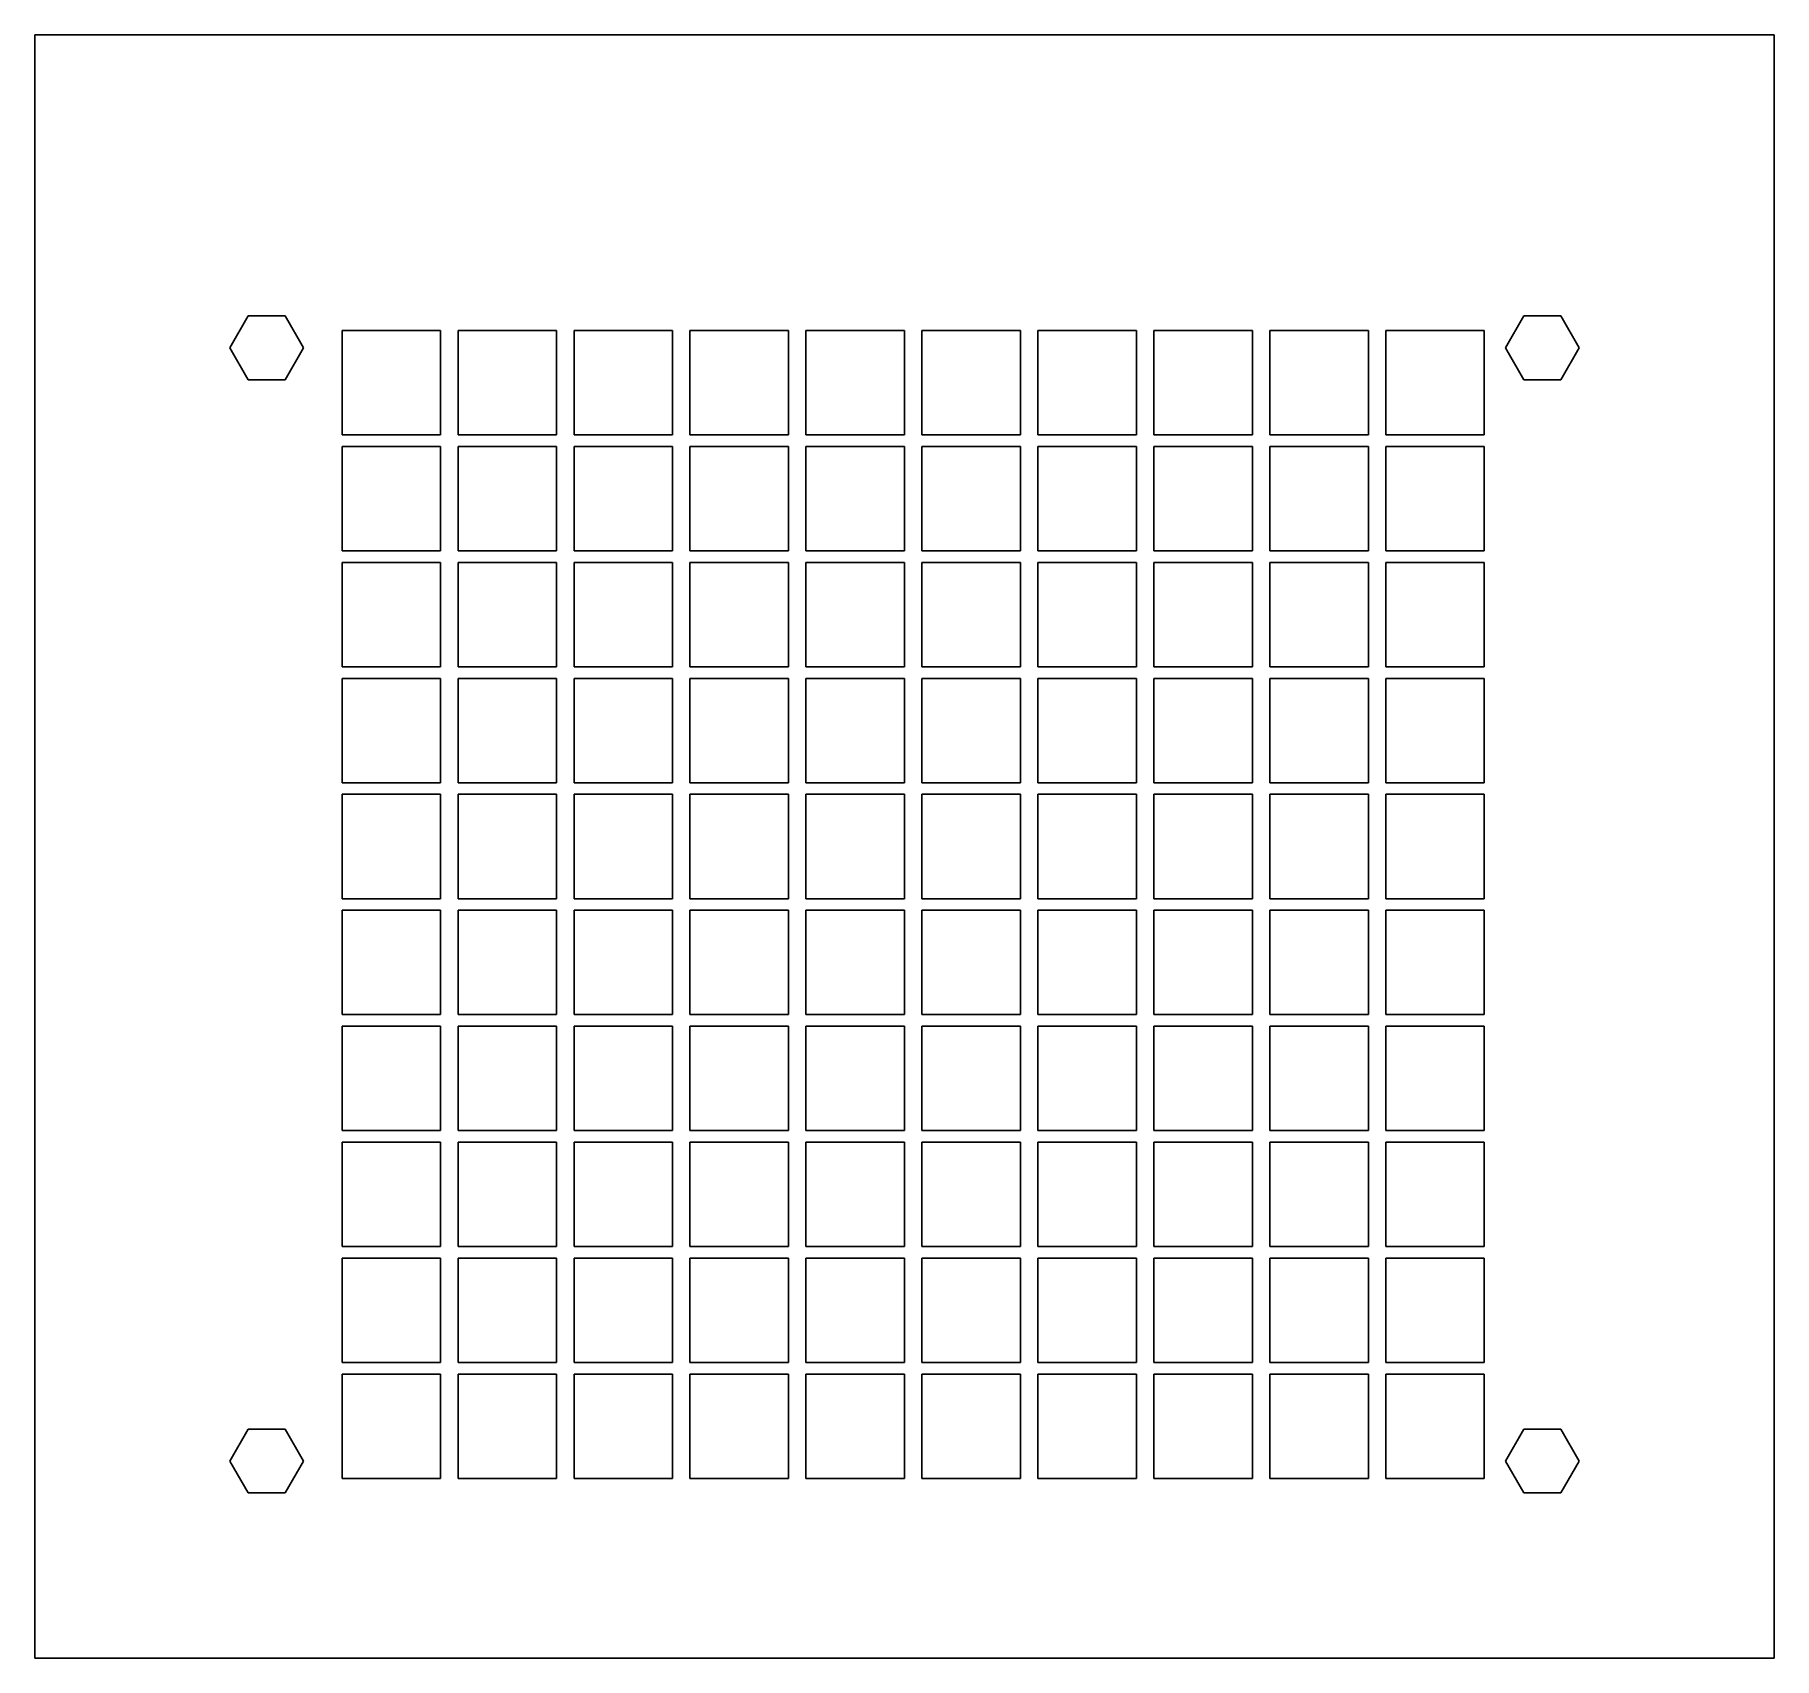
# Model space of a CAD drawing. Header units: millimetres. Extents: x 0 to 150, y -12 to 128.
import ezdxf

# ---------------------------------------------------------------- set-up
doc = ezdxf.new("R2010")
doc.units = ezdxf.units.MM

msp = doc.modelspace()

# ---------------------------------------------------------------- linework, layer by layer
at = {"color": 7, "linetype": 'Continuous', "lineweight": 25}
for p, q in [((0, 128), (150, 128)), ((0, -12), (0, 128)), ((150, 128), (150, -12)), ((18.41, 103.75), (16.82, 101)), ((21.59, 103.75), (18.41, 103.75)), ((23.18, 101), (21.59, 103.75)), ((128.41, 103.75), (126.82, 101)), ((131.59, 103.75), (128.41, 103.75)), ((133.18, 101), (131.59, 103.75)), ((26.5, 102.5), (35, 102.5)), ((26.5, 102.5), (26.5, 93.5)), ((35, 102.5), (35, 93.5)), ((36.5, 102.5), (45, 102.5)), ((36.5, 102.5), (36.5, 93.5)), ((45, 102.5), (45, 93.5)), ((46.5, 102.5), (55, 102.5)), ((46.5, 102.5), (46.5, 93.5)), ((55, 102.5), (55, 93.5)), ((56.5, 102.5), (65, 102.5)), ((56.5, 102.5), (56.5, 93.5)), ((65, 102.5), (65, 93.5)), ((66.5, 102.5), (75, 102.5)), ((66.5, 102.5), (66.5, 93.5)), ((75, 102.5), (75, 93.5)), ((76.5, 102.5), (85, 102.5)), ((76.5, 102.5), (76.5, 93.5)), ((85, 102.5), (85, 93.5)), ((86.5, 102.5), (95, 102.5)), ((86.5, 102.5), (86.5, 93.5)), ((95, 102.5), (95, 93.5)), ((96.5, 102.5), (105, 102.5)), ((96.5, 102.5), (96.5, 93.5)), ((105, 102.5), (105, 93.5)), ((106.5, 102.5), (115, 102.5)), ((106.5, 102.5), (106.5, 93.5)), ((115, 102.5), (115, 93.5)), ((116.5, 102.5), (125, 102.5)), ((116.5, 102.5), (116.5, 93.5)), ((125, 102.5), (125, 93.5)), ((16.82, 101), (18.41, 98.25)), ((21.59, 98.25), (23.18, 101)), ((126.82, 101), (128.41, 98.25)), ((131.59, 98.25), (133.18, 101)), ((18.41, 98.25), (21.59, 98.25)), ((128.41, 98.25), (131.59, 98.25)), ((26.5, 93.5), (35, 93.5)), ((36.5, 93.5), (45, 93.5)), ((46.5, 93.5), (55, 93.5)), ((56.5, 93.5), (65, 93.5)), ((66.5, 93.5), (75, 93.5)), ((76.5, 93.5), (85, 93.5)), ((86.5, 93.5), (95, 93.5)), ((96.5, 93.5), (105, 93.5)), ((106.5, 93.5), (115, 93.5)), ((116.5, 93.5), (125, 93.5)), ((26.5, 92.5), (35, 92.5)), ((26.5, 92.5), (26.5, 83.5)), ((35, 92.5), (35, 83.5)), ((36.5, 92.5), (45, 92.5)), ((36.5, 92.5), (36.5, 83.5)), ((45, 92.5), (45, 83.5)), ((46.5, 92.5), (55, 92.5)), ((46.5, 92.5), (46.5, 83.5)), ((55, 92.5), (55, 83.5)), ((56.5, 92.5), (65, 92.5)), ((56.5, 92.5), (56.5, 83.5)), ((65, 92.5), (65, 83.5)), ((66.5, 92.5), (75, 92.5)), ((66.5, 92.5), (66.5, 83.5)), ((75, 92.5), (75, 83.5)), ((76.5, 92.5), (85, 92.5)), ((76.5, 92.5), (76.5, 83.5)), ((85, 92.5), (85, 83.5)), ((86.5, 92.5), (95, 92.5)), ((86.5, 92.5), (86.5, 83.5)), ((95, 92.5), (95, 83.5)), ((96.5, 92.5), (105, 92.5)), ((96.5, 92.5), (96.5, 83.5)), ((105, 92.5), (105, 83.5)), ((106.5, 92.5), (115, 92.5)), ((106.5, 92.5), (106.5, 83.5)), ((115, 92.5), (115, 83.5)), ((116.5, 92.5), (125, 92.5)), ((116.5, 92.5), (116.5, 83.5)), ((125, 92.5), (125, 83.5)), ((26.5, 83.5), (35, 83.5)), ((26.5, 82.5), (35, 82.5)), ((26.5, 82.5), (26.5, 73.5)), ((35, 82.5), (35, 73.5)), ((36.5, 83.5), (45, 83.5)), ((36.5, 82.5), (45, 82.5)), ((36.5, 82.5), (36.5, 73.5)), ((45, 82.5), (45, 73.5)), ((46.5, 83.5), (55, 83.5)), ((46.5, 82.5), (55, 82.5)), ((46.5, 82.5), (46.5, 73.5)), ((55, 82.5), (55, 73.5)), ((56.5, 83.5), (65, 83.5)), ((56.5, 82.5), (65, 82.5)), ((56.5, 82.5), (56.5, 73.5)), ((65, 82.5), (65, 73.5)), ((66.5, 83.5), (75, 83.5)), ((66.5, 82.5), (75, 82.5)), ((66.5, 82.5), (66.5, 73.5)), ((75, 82.5), (75, 73.5)), ((76.5, 83.5), (85, 83.5)), ((76.5, 82.5), (85, 82.5)), ((76.5, 82.5), (76.5, 73.5)), ((85, 82.5), (85, 73.5)), ((86.5, 83.5), (95, 83.5)), ((86.5, 82.5), (95, 82.5)), ((86.5, 82.5), (86.5, 73.5)), ((95, 82.5), (95, 73.5)), ((96.5, 83.5), (105, 83.5)), ((96.5, 82.5), (105, 82.5)), ((96.5, 82.5), (96.5, 73.5)), ((105, 82.5), (105, 73.5)), ((106.5, 83.5), (115, 83.5)), ((106.5, 82.5), (115, 82.5)), ((106.5, 82.5), (106.5, 73.5)), ((115, 82.5), (115, 73.5)), ((116.5, 83.5), (125, 83.5)), ((116.5, 82.5), (125, 82.5)), ((116.5, 82.5), (116.5, 73.5)), ((125, 82.5), (125, 73.5)), ((26.5, 73.5), (35, 73.5)), ((36.5, 73.5), (45, 73.5)), ((46.5, 73.5), (55, 73.5)), ((56.5, 73.5), (65, 73.5)), ((66.5, 73.5), (75, 73.5)), ((76.5, 73.5), (85, 73.5)), ((86.5, 73.5), (95, 73.5)), ((96.5, 73.5), (105, 73.5)), ((106.5, 73.5), (115, 73.5)), ((116.5, 73.5), (125, 73.5)), ((26.5, 72.5), (35, 72.5)), ((26.5, 72.5), (26.5, 63.5)), ((35, 72.5), (35, 63.5)), ((36.5, 72.5), (45, 72.5)), ((36.5, 72.5), (36.5, 63.5)), ((45, 72.5), (45, 63.5)), ((46.5, 72.5), (55, 72.5)), ((46.5, 72.5), (46.5, 63.5)), ((55, 72.5), (55, 63.5)), ((56.5, 72.5), (65, 72.5)), ((56.5, 72.5), (56.5, 63.5)), ((65, 72.5), (65, 63.5)), ((66.5, 72.5), (75, 72.5)), ((66.5, 72.5), (66.5, 63.5)), ((75, 72.5), (75, 63.5)), ((76.5, 72.5), (85, 72.5)), ((76.5, 72.5), (76.5, 63.5)), ((85, 72.5), (85, 63.5)), ((86.5, 72.5), (95, 72.5)), ((86.5, 72.5), (86.5, 63.5)), ((95, 72.5), (95, 63.5)), ((96.5, 72.5), (105, 72.5)), ((96.5, 72.5), (96.5, 63.5)), ((105, 72.5), (105, 63.5)), ((106.5, 72.5), (115, 72.5)), ((106.5, 72.5), (106.5, 63.5)), ((115, 72.5), (115, 63.5)), ((116.5, 72.5), (125, 72.5)), ((116.5, 72.5), (116.5, 63.5)), ((125, 72.5), (125, 63.5)), ((26.5, 63.5), (35, 63.5)), ((36.5, 63.5), (45, 63.5)), ((46.5, 63.5), (55, 63.5)), ((56.5, 63.5), (65, 63.5)), ((66.5, 63.5), (75, 63.5)), ((76.5, 63.5), (85, 63.5)), ((86.5, 63.5), (95, 63.5)), ((96.5, 63.5), (105, 63.5)), ((106.5, 63.5), (115, 63.5)), ((116.5, 63.5), (125, 63.5)), ((26.5, 62.5), (35, 62.5)), ((26.5, 62.5), (26.5, 53.5)), ((35, 62.5), (35, 53.5)), ((36.5, 62.5), (45, 62.5)), ((36.5, 62.5), (36.5, 53.5)), ((45, 62.5), (45, 53.5)), ((46.5, 62.5), (55, 62.5)), ((46.5, 62.5), (46.5, 53.5)), ((55, 62.5), (55, 53.5)), ((56.5, 62.5), (65, 62.5)), ((56.5, 62.5), (56.5, 53.5)), ((65, 62.5), (65, 53.5)), ((66.5, 62.5), (75, 62.5)), ((66.5, 62.5), (66.5, 53.5)), ((75, 62.5), (75, 53.5)), ((76.5, 62.5), (85, 62.5)), ((76.5, 62.5), (76.5, 53.5)), ((85, 62.5), (85, 53.5)), ((86.5, 62.5), (95, 62.5)), ((86.5, 62.5), (86.5, 53.5)), ((95, 62.5), (95, 53.5)), ((96.5, 62.5), (105, 62.5)), ((96.5, 62.5), (96.5, 53.5)), ((105, 62.5), (105, 53.5)), ((106.5, 62.5), (115, 62.5)), ((106.5, 62.5), (106.5, 53.5)), ((115, 62.5), (115, 53.5)), ((116.5, 62.5), (125, 62.5)), ((116.5, 62.5), (116.5, 53.5)), ((125, 62.5), (125, 53.5)), ((26.5, 53.5), (35, 53.5)), ((26.5, 52.5), (35, 52.5)), ((26.5, 52.5), (26.5, 43.5)), ((35, 52.5), (35, 43.5)), ((36.5, 53.5), (45, 53.5)), ((36.5, 52.5), (45, 52.5)), ((36.5, 52.5), (36.5, 43.5)), ((45, 52.5), (45, 43.5)), ((46.5, 53.5), (55, 53.5)), ((46.5, 52.5), (55, 52.5)), ((46.5, 52.5), (46.5, 43.5)), ((55, 52.5), (55, 43.5)), ((56.5, 53.5), (65, 53.5)), ((56.5, 52.5), (65, 52.5)), ((56.5, 52.5), (56.5, 43.5)), ((65, 52.5), (65, 43.5)), ((66.5, 53.5), (75, 53.5)), ((66.5, 52.5), (75, 52.5)), ((66.5, 52.5), (66.5, 43.5)), ((75, 52.5), (75, 43.5)), ((76.5, 53.5), (85, 53.5)), ((76.5, 52.5), (85, 52.5)), ((76.5, 52.5), (76.5, 43.5)), ((85, 52.5), (85, 43.5)), ((86.5, 53.5), (95, 53.5)), ((86.5, 52.5), (95, 52.5)), ((86.5, 52.5), (86.5, 43.5)), ((95, 52.5), (95, 43.5)), ((96.5, 53.5), (105, 53.5)), ((96.5, 52.5), (105, 52.5)), ((96.5, 52.5), (96.5, 43.5)), ((105, 52.5), (105, 43.5)), ((106.5, 53.5), (115, 53.5)), ((106.5, 52.5), (115, 52.5)), ((106.5, 52.5), (106.5, 43.5)), ((115, 52.5), (115, 43.5)), ((116.5, 53.5), (125, 53.5)), ((116.5, 52.5), (125, 52.5)), ((116.5, 52.5), (116.5, 43.5)), ((125, 52.5), (125, 43.5)), ((26.5, 43.5), (35, 43.5)), ((36.5, 43.5), (45, 43.5)), ((46.5, 43.5), (55, 43.5)), ((56.5, 43.5), (65, 43.5)), ((66.5, 43.5), (75, 43.5)), ((76.5, 43.5), (85, 43.5)), ((86.5, 43.5), (95, 43.5)), ((96.5, 43.5), (105, 43.5)), ((106.5, 43.5), (115, 43.5)), ((116.5, 43.5), (125, 43.5)), ((26.5, 42.5), (35, 42.5)), ((26.5, 42.5), (26.5, 33.5)), ((35, 42.5), (35, 33.5)), ((36.5, 42.5), (45, 42.5)), ((36.5, 42.5), (36.5, 33.5)), ((45, 42.5), (45, 33.5)), ((46.5, 42.5), (55, 42.5)), ((46.5, 42.5), (46.5, 33.5)), ((55, 42.5), (55, 33.5)), ((56.5, 42.5), (65, 42.5)), ((56.5, 42.5), (56.5, 33.5)), ((65, 42.5), (65, 33.5)), ((66.5, 42.5), (75, 42.5)), ((66.5, 42.5), (66.5, 33.5)), ((75, 42.5), (75, 33.5)), ((76.5, 42.5), (85, 42.5)), ((76.5, 42.5), (76.5, 33.5)), ((85, 42.5), (85, 33.5)), ((86.5, 42.5), (95, 42.5)), ((86.5, 42.5), (86.5, 33.5)), ((95, 42.5), (95, 33.5)), ((96.5, 42.5), (105, 42.5)), ((96.5, 42.5), (96.5, 33.5)), ((105, 42.5), (105, 33.5)), ((106.5, 42.5), (115, 42.5)), ((106.5, 42.5), (106.5, 33.5)), ((115, 42.5), (115, 33.5)), ((116.5, 42.5), (125, 42.5)), ((116.5, 42.5), (116.5, 33.5)), ((125, 42.5), (125, 33.5)), ((26.5, 33.5), (35, 33.5)), ((36.5, 33.5), (45, 33.5)), ((46.5, 33.5), (55, 33.5)), ((56.5, 33.5), (65, 33.5)), ((66.5, 33.5), (75, 33.5)), ((76.5, 33.5), (85, 33.5)), ((86.5, 33.5), (95, 33.5)), ((96.5, 33.5), (105, 33.5)), ((106.5, 33.5), (115, 33.5)), ((116.5, 33.5), (125, 33.5)), ((26.5, 32.5), (35, 32.5)), ((26.5, 32.5), (26.5, 23.5)), ((35, 32.5), (35, 23.5)), ((36.5, 32.5), (45, 32.5)), ((36.5, 32.5), (36.5, 23.5)), ((45, 32.5), (45, 23.5)), ((46.5, 32.5), (55, 32.5)), ((46.5, 32.5), (46.5, 23.5)), ((55, 32.5), (55, 23.5)), ((56.5, 32.5), (65, 32.5)), ((56.5, 32.5), (56.5, 23.5)), ((65, 32.5), (65, 23.5)), ((66.5, 32.5), (75, 32.5)), ((66.5, 32.5), (66.5, 23.5)), ((75, 32.5), (75, 23.5)), ((76.5, 32.5), (85, 32.5)), ((76.5, 32.5), (76.5, 23.5)), ((85, 32.5), (85, 23.5)), ((86.5, 32.5), (95, 32.5)), ((86.5, 32.5), (86.5, 23.5)), ((95, 32.5), (95, 23.5)), ((96.5, 32.5), (105, 32.5)), ((96.5, 32.5), (96.5, 23.5)), ((105, 32.5), (105, 23.5)), ((106.5, 32.5), (115, 32.5)), ((106.5, 32.5), (106.5, 23.5)), ((115, 32.5), (115, 23.5)), ((116.5, 32.5), (125, 32.5)), ((116.5, 32.5), (116.5, 23.5)), ((125, 32.5), (125, 23.5)), ((26.5, 23.5), (35, 23.5)), ((26.5, 22.5), (35, 22.5)), ((26.5, 22.5), (26.5, 13.5)), ((35, 22.5), (35, 13.5)), ((36.5, 23.5), (45, 23.5)), ((36.5, 22.5), (45, 22.5)), ((36.5, 22.5), (36.5, 13.5)), ((45, 22.5), (45, 13.5)), ((46.5, 23.5), (55, 23.5)), ((46.5, 22.5), (55, 22.5)), ((46.5, 22.5), (46.5, 13.5)), ((55, 22.5), (55, 13.5)), ((56.5, 23.5), (65, 23.5)), ((56.5, 22.5), (65, 22.5)), ((56.5, 22.5), (56.5, 13.5)), ((65, 22.5), (65, 13.5)), ((66.5, 23.5), (75, 23.5)), ((66.5, 22.5), (75, 22.5)), ((66.5, 22.5), (66.5, 13.5)), ((75, 22.5), (75, 13.5)), ((76.5, 23.5), (85, 23.5)), ((76.5, 22.5), (85, 22.5)), ((76.5, 22.5), (76.5, 13.5)), ((85, 22.5), (85, 13.5)), ((86.5, 23.5), (95, 23.5)), ((86.5, 22.5), (95, 22.5)), ((86.5, 22.5), (86.5, 13.5)), ((95, 22.5), (95, 13.5)), ((96.5, 23.5), (105, 23.5)), ((96.5, 22.5), (105, 22.5)), ((96.5, 22.5), (96.5, 13.5)), ((105, 22.5), (105, 13.5)), ((106.5, 23.5), (115, 23.5)), ((106.5, 22.5), (115, 22.5)), ((106.5, 22.5), (106.5, 13.5)), ((115, 22.5), (115, 13.5)), ((116.5, 23.5), (125, 23.5)), ((116.5, 22.5), (125, 22.5)), ((116.5, 22.5), (116.5, 13.5)), ((125, 22.5), (125, 13.5)), ((26.5, 13.5), (35, 13.5)), ((36.5, 13.5), (45, 13.5)), ((46.5, 13.5), (55, 13.5)), ((56.5, 13.5), (65, 13.5)), ((66.5, 13.5), (75, 13.5)), ((76.5, 13.5), (85, 13.5)), ((86.5, 13.5), (95, 13.5)), ((96.5, 13.5), (105, 13.5)), ((106.5, 13.5), (115, 13.5)), ((116.5, 13.5), (125, 13.5)), ((26.5, 12.5), (26.5, 3.5)), ((26.5, 12.5), (35, 12.5)), ((35, 12.5), (35, 3.5)), ((36.5, 12.5), (45, 12.5)), ((36.5, 12.5), (36.5, 3.5)), ((45, 12.5), (45, 3.5)), ((46.5, 12.5), (55, 12.5)), ((46.5, 12.5), (46.5, 3.5)), ((55, 12.5), (55, 3.5)), ((56.5, 12.5), (65, 12.5)), ((56.5, 12.5), (56.5, 3.5)), ((65, 12.5), (65, 3.5)), ((66.5, 12.5), (75, 12.5)), ((66.5, 12.5), (66.5, 3.5)), ((75, 12.5), (75, 3.5)), ((76.5, 12.5), (85, 12.5)), ((76.5, 12.5), (76.5, 3.5)), ((85, 12.5), (85, 3.5)), ((86.5, 12.5), (95, 12.5)), ((86.5, 12.5), (86.5, 3.5)), ((95, 12.5), (95, 3.5)), ((96.5, 12.5), (105, 12.5)), ((96.5, 12.5), (96.5, 3.5)), ((105, 12.5), (105, 3.5)), ((106.5, 12.5), (115, 12.5)), ((106.5, 12.5), (106.5, 3.5)), ((115, 12.5), (115, 3.5)), ((116.5, 12.5), (125, 12.5)), ((116.5, 12.5), (116.5, 3.5)), ((125, 12.5), (125, 3.5)), ((18.41, 7.75), (16.82, 5)), ((21.59, 7.75), (18.41, 7.75)), ((23.18, 5), (21.59, 7.75)), ((128.41, 7.75), (126.82, 5)), ((131.59, 7.75), (128.41, 7.75)), ((133.18, 5), (131.59, 7.75)), ((16.82, 5), (18.41, 2.25)), ((21.59, 2.25), (23.18, 5)), ((126.82, 5), (128.41, 2.25)), ((131.59, 2.25), (133.18, 5)), ((26.5, 3.5), (35, 3.5)), ((36.5, 3.5), (45, 3.5)), ((46.5, 3.5), (55, 3.5)), ((56.5, 3.5), (65, 3.5)), ((66.5, 3.5), (75, 3.5)), ((76.5, 3.5), (85, 3.5)), ((86.5, 3.5), (95, 3.5)), ((96.5, 3.5), (105, 3.5)), ((106.5, 3.5), (115, 3.5)), ((116.5, 3.5), (125, 3.5)), ((18.41, 2.25), (21.59, 2.25)), ((128.41, 2.25), (131.59, 2.25)), ((150, -12), (0, -12))]:
    msp.add_line(p, q, dxfattribs=at)

doc.saveas('drawing.dxf')
